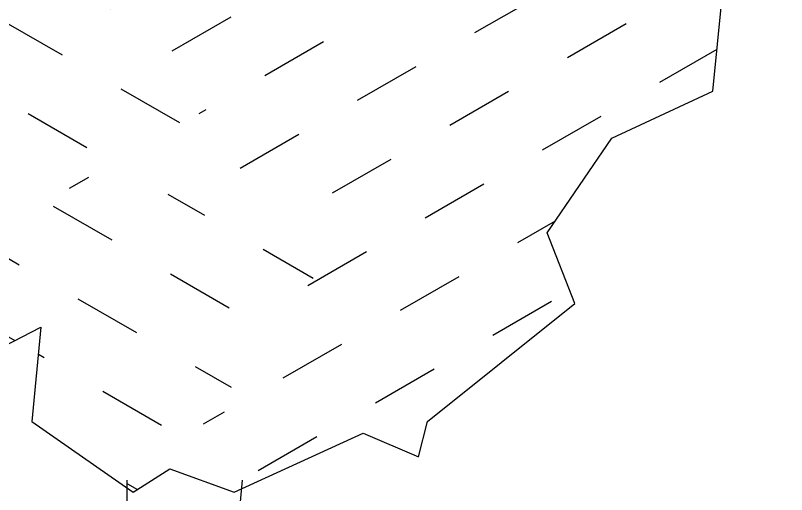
# Model space of a CAD drawing. Extents: x 941299 to 942979, y 2579300 to 2579597.
# Drawn here: x 941854.427 to 941857.318, y 2579505.139 to 2579506.935 of the extents above; entities that cross this region are included whole.
import ezdxf

# ---------------------------------------------------------------- set-up
doc = ezdxf.new("R2010")
doc.units = 0
doc.layers.add('LH', color=94, linetype='CONTINUOUS')

msp = doc.modelspace()

# ---------------------------------------------------------------- hatches: boundary and pattern name
at = {"layer": 'LH'}
h = msp.add_hatch(dxfattribs=at)
h.set_pattern_fill('DASH', color=256, scale=0.08, angle=330, style=0)
h.set_pattern_definition([(330, (941170.26526, 2579213.52809), (0.34697045, 0.09297045), [0.254, -0.254])])
h.paths.add_polyline_path([(941855.07526, 2579515.27774), (941854.8337, 2579514.74686), (941854.41958, 2579514.39298), (941854.52314, 2579514.17176), (941854.66114, 2579514.12754), (941854.38508, 2579513.99482), (941854.41958, 2579513.81788), (941853.93652, 2579513.24278), (941853.72946, 2579513.06584), (941853.97102, 2579512.8004), (941853.93652, 2579512.62346), (941853.86746, 2579512.2253), (941853.66046, 2579512.18102), (941853.4879, 2579511.87136), (941853.5224, 2579511.51748), (941853.28084, 2579511.47326), (941853.07384, 2579510.9866), (941853.17734, 2579510.89816), (941853.10834, 2579510.45578), (941852.90128, 2579510.14606), (941853.17734, 2579510.23456), (941852.79778, 2579509.70368), (941853.00484, 2579509.52674), (941852.79778, 2579509.21708), (941852.76328, 2579508.59776), (941852.93578, 2579508.46504), (941853.03934, 2579508.02266), (941852.86678, 2579508.06688), (941853.00484, 2579507.6245), (941852.93578, 2579507.22634), (941853.07384, 2579507.27062), (941853.24634, 2579506.91668), (941853.10834, 2579506.96096), (941853.14284, 2579506.5628), (941853.4189, 2579506.4743), (941853.3499, 2579505.94348), (941853.66046, 2579505.9877), (941853.83296, 2579506.16464), (941854.14352, 2579505.94348), (941854.04002, 2579505.76648), (941854.35058, 2579505.67804), (941854.52314, 2579505.76648), (941854.48864, 2579505.4126), (941854.8682, 2579505.14716), (941855.0062, 2579505.23566), (941855.74783, 2579506.22111), (941854.38142, 2579506.30145), (941855.20529, 2579506.46213), (941854.76321, 2579506.98434), (941855.1651, 2579507.20527), (941855.10481, 2579507.44629), (941854.52208, 2579507.90824), (941855.22538, 2579508.089), (941855.85184, 2579509.04374), (941853.89915, 2579509.7962), (941854.18047, 2579510.01714), (941855.40623, 2579510.84061), (941855.68755, 2579511.1218), (941854.10009, 2579511.96536), (941854.82349, 2579512.60807), (941855.60717, 2579513.11019)])
h = msp.add_hatch(dxfattribs=at)
h.set_pattern_fill('DASH', color=256, scale=0.08, angle=30, style=0)
h.set_pattern_definition([(30, (941170.26526, 2579213.52809), (0.09297045, 0.34697045), [0.254, -0.254])])
h.paths.add_polyline_path([(941856.421, 2579512.88884), (941856.11044, 2579512.97734), (941856.21394, 2579513.50822), (941855.97244, 2579513.99482), (941855.86888, 2579513.81788), (941855.59282, 2579514.5257), (941855.48932, 2579514.4372), (941855.28226, 2579515.0123), (941855.21326, 2579514.9238), (941855.07526, 2579515.27774), (941855.60717, 2579513.11019), (941854.82349, 2579512.60807), (941854.10009, 2579511.96536), (941855.68755, 2579511.1218), (941855.40623, 2579510.84061), (941854.18047, 2579510.01714), (941853.89915, 2579509.7962), (941855.85184, 2579509.04374), (941855.22538, 2579508.089), (941854.52208, 2579507.90824), (941855.10481, 2579507.44629), (941855.1651, 2579507.20527), (941854.76321, 2579506.98434), (941855.20529, 2579506.46213), (941854.38142, 2579506.30145), (941855.74783, 2579506.22111), (941855.0062, 2579505.23566), (941855.24776, 2579505.14716), (941855.73088, 2579505.36838), (941855.93794, 2579505.27988), (941855.97244, 2579505.4126), (941856.5245, 2579505.85498), (941856.421, 2579506.12042), (941856.66256, 2579506.4743), (941857.04212, 2579506.65124), (941857.07662, 2579507.00518), (941856.76606, 2579507.18212), (941857.21468, 2579507.44756), (941857.28368, 2579507.80144), (941857.07662, 2579508.2881), (941857.31818, 2579509.17286), (941856.83506, 2579509.96912), (941856.66256, 2579509.96912), (941856.93862, 2579510.23456), (941856.66256, 2579510.4115), (941856.83506, 2579510.72116), (941856.76606, 2579510.85388), (941856.49, 2579510.89816), (941856.69706, 2579511.25204), (941856.59356, 2579512.04836), (941856.3865, 2579512.1368), (941856.59356, 2579512.2253)])

# ---------------------------------------------------------------- linework, layer by layer
for points in [[(941853.07384, 2579507.27062), (941853.24634, 2579506.91668), (941853.10834, 2579506.96096), (941853.14284, 2579506.5628), (941853.4189, 2579506.4743), (941853.3499, 2579505.94348), (941853.66046, 2579505.9877), (941853.83296, 2579506.16464), (941854.14352, 2579505.94348), (941854.04002, 2579505.76648), (941854.35058, 2579505.67804), (941854.52314, 2579505.76648), (941854.48864, 2579505.4126), (941854.8682, 2579505.14716), (941855.0062, 2579505.23566), (941855.24776, 2579505.14716), (941855.73088, 2579505.36838), (941855.93794, 2579505.27988), (941855.97244, 2579505.4126), (941856.5245, 2579505.85498), (941856.421, 2579506.12042), (941856.66256, 2579506.4743), (941857.04212, 2579506.65124), (941857.07662, 2579507.00518)], [(941854.84496, 2579505.19263), (941854.84496, 2579504.47263), (941854.73612, 2579503.77249)], [(941855.27696, 2579505.19263), (941855.21918, 2579504.56875), (941855.21918, 2579503.99365), (941855.25374, 2579503.77249)]]:
    msp.add_lwpolyline(points, dxfattribs=at)

doc.saveas('drawing.dxf')
